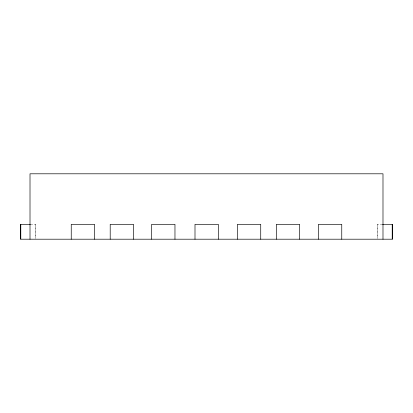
<?xml version="1.0" encoding="UTF-8"?>
<svg xmlns="http://www.w3.org/2000/svg" width="413" height="413" viewBox="0 0 413 413"><rect width="100%" height="100%" fill="white"/><g stroke="black" fill="none" stroke-linecap="round" stroke-linejoin="round"><path stroke-width="0.31" stroke-dasharray="2.06 1.55" d="M30.696 224.336L35.652 224.336L35.652 238.58M382.304 224.336L377.348 224.336L377.348 238.58M377.487 224.336L377.487 238.58M35.513 224.336L35.513 238.58"/><path stroke-width="0.62" d="M30.557 224.336L20.65 224.336L20.65 239.199L392.35 239.199L392.35 224.336L382.443 224.336M392.211 224.336L392.211 239.199M382.99 239.199L382.99 173.801L30.01 173.801L30.01 239.199M341.757 239.199L341.757 224.336L318.423 224.336L318.423 239.199M299.652 239.199L299.652 224.336L276.318 224.336L276.318 239.199M260.727 239.199L260.727 224.336L237.392 224.336L237.392 239.199M218.332 239.199L218.332 224.336L194.998 224.336L194.998 239.199M174.967 239.199L174.967 224.336L151.633 224.336L151.633 239.199M133.538 239.199L133.538 224.336L110.204 224.336L110.204 239.199M94.577 239.199L94.577 224.336L71.242 224.336L71.242 239.199M20.789 224.336L20.789 239.199"/></g></svg>
